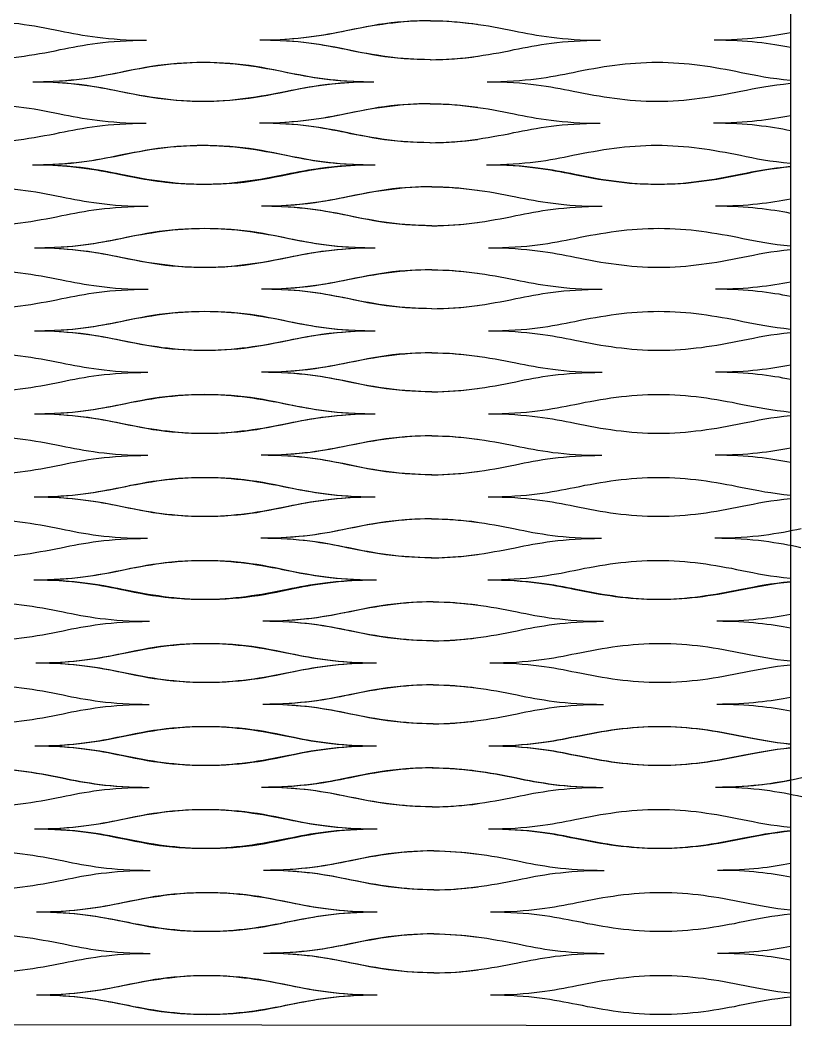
# Model space of a CAD drawing. Header units: millimetres. Extents: x 1 to 583, y -486 to -2.
# Drawn here: x 482.36 to 500.15, y -193.81 to -170.92 of the extents above; entities that cross this region are included whole.
import ezdxf

# ---------------------------------------------------------------- set-up
doc = ezdxf.new("R2010")
doc.units = ezdxf.units.MM
doc.header["$MEASUREMENT"] = 0
doc.layers.add('DEFAULT', color=7, linetype='Continuous')
doc.layers.add('dibujo', color=10, linetype='Continuous')

msp = doc.modelspace()

# ---------------------------------------------------------------- linework, layer by layer
at = {"layer": 'DEFAULT'}
for points, knots in [([(481.366, -170.93), (482.032, -170.93), (482.646, -171.029), (483.275, -171.159), (483.789, -171.265), (484.366, -171.373), (485.237, -171.373)], [0, 0, 0, 0, 1, 1, 1, 2, 2, 2, 2]), ([(491.692, -170.93), (491.026, -170.93), (490.411, -171.029), (489.782, -171.159), (489.267, -171.265), (488.689, -171.373), (487.818, -171.373)], [0, 0, 0, 0, 1, 1, 1, 2, 2, 2, 2]), ([(491.697, -170.93), (491.293, -170.93), (490.89, -170.96), (490.514, -171.019), (489.761, -171.137), (489.115, -171.373), (487.824, -171.373)], [0, 0, 0, 0, 1, 1, 1, 2, 2, 2, 2]), ([(491.696, -170.93), (492.361, -170.93), (492.975, -171.029), (493.604, -171.159), (494.118, -171.265), (494.695, -171.373), (495.566, -171.373)], [0, 0, 0, 0, 1, 1, 1, 2, 2, 2, 2]), ([(481.364, -171.816), (482.03, -171.816), (482.644, -171.717), (483.273, -171.587), (483.788, -171.481), (484.366, -171.373), (485.237, -171.373)], [0, 0, 0, 0, 1, 1, 1, 2, 2, 2, 2]), ([(491.688, -171.816), (491.022, -171.816), (490.409, -171.717), (489.78, -171.587), (489.266, -171.481), (488.689, -171.373), (487.818, -171.373)], [0, 0, 0, 0, 1, 1, 1, 2, 2, 2, 2]), ([(491.697, -171.816), (491.293, -171.816), (490.89, -171.786), (490.514, -171.727), (489.761, -171.609), (489.115, -171.373), (487.824, -171.373)], [0, 0, 0, 0, 1, 1, 1, 2, 2, 2, 2]), ([(491.694, -171.816), (492.359, -171.816), (492.974, -171.717), (493.603, -171.587), (494.118, -171.481), (494.695, -171.373), (495.566, -171.373)], [0, 0, 0, 0, 1, 1, 1, 2, 2, 2, 2]), ([(482.653, -172.318), (483.524, -172.318), (484.102, -172.21), (484.617, -172.104), (485.246, -171.974), (485.86, -171.875), (486.526, -171.875), (487.191, -171.875), (487.805, -171.974), (488.433, -172.104), (488.947, -172.21), (489.524, -172.318), (490.395, -172.318)], [0, 0, 0, 0, 1, 1, 1, 2, 2, 2, 3, 3, 3, 4, 4, 4, 4]), ([(482.661, -172.318), (483.952, -172.318), (484.597, -172.082), (485.35, -171.964), (486.103, -171.845), (486.964, -171.845), (487.717, -171.964), (488.47, -172.082), (489.115, -172.318), (490.406, -172.318)], [0, 0, 0, 0, 1, 1, 1, 2, 2, 2, 3, 3, 3, 3]), ([(492.983, -172.318), (493.854, -172.318), (494.431, -172.21), (494.946, -172.104), (495.575, -171.974), (496.19, -171.875), (496.855, -171.875), (497.52, -171.875), (498.134, -171.974), (498.763, -172.104), (499.092, -172.172), (499.447, -172.241), (499.889, -172.281)], [0, 0, 0, 0, 1, 1, 1, 2, 2, 2, 3, 3, 3, 3.640774, 3.640774, 3.640774, 3.640774]), ([(482.653, -172.318), (483.524, -172.318), (484.101, -172.425), (484.615, -172.532), (485.243, -172.661), (485.856, -172.761), (486.521, -172.761), (487.186, -172.761), (487.801, -172.661), (488.431, -172.532), (488.946, -172.425), (489.524, -172.318), (490.395, -172.318)], [0, 0, 0, 0, 1, 1, 1, 2, 2, 2, 3, 3, 3, 4, 4, 4, 4]), ([(482.661, -172.318), (483.951, -172.318), (484.596, -172.554), (485.349, -172.672), (486.101, -172.79), (486.961, -172.79), (487.714, -172.672), (488.467, -172.554), (489.112, -172.318), (490.402, -172.318)], [0, 0, 0, 0, 1, 1, 1, 2, 2, 2, 3, 3, 3, 3]), ([(492.983, -172.318), (493.854, -172.318), (494.43, -172.425), (494.944, -172.532), (495.572, -172.661), (496.186, -172.761), (496.851, -172.761), (497.516, -172.761), (498.131, -172.661), (498.76, -172.532), (499.091, -172.464), (499.447, -172.395), (499.889, -172.354)], [0, 0, 0, 0, 1, 1, 1, 2, 2, 2, 3, 3, 3, 3.640972, 3.640972, 3.640972, 3.640972]), ([(481.361, -172.82), (482.026, -172.82), (482.64, -172.919), (483.268, -173.049), (483.781, -173.155), (484.358, -173.262), (485.228, -173.262)], [0, 0, 0, 0, 1, 1, 1, 2, 2, 2, 2]), ([(491.681, -172.82), (491.016, -172.82), (490.401, -172.919), (489.771, -173.049), (489.256, -173.155), (488.679, -173.262), (487.808, -173.262)], [0, 0, 0, 0, 1, 1, 1, 2, 2, 2, 2]), ([(491.693, -172.82), (491.289, -172.82), (490.886, -172.849), (490.51, -172.908), (489.757, -173.026), (489.112, -173.262), (487.822, -173.262)], [0, 0, 0, 0, 1, 1, 1, 2, 2, 2, 2]), ([(491.69, -172.82), (492.355, -172.82), (492.969, -172.919), (493.597, -173.049), (494.111, -173.155), (494.687, -173.262), (495.558, -173.262)], [0, 0, 0, 0, 1, 1, 1, 2, 2, 2, 2]), ([(481.357, -173.705), (482.022, -173.705), (482.636, -173.606), (483.265, -173.476), (483.78, -173.37), (484.358, -173.262), (485.228, -173.262)], [0, 0, 0, 0, 1, 1, 1, 2, 2, 2, 2]), ([(491.673, -173.705), (491.008, -173.705), (490.395, -173.606), (489.768, -173.476), (489.255, -173.37), (488.679, -173.262), (487.808, -173.262)], [0, 0, 0, 0, 1, 1, 1, 2, 2, 2, 2]), ([(491.693, -173.705), (491.289, -173.705), (490.886, -173.676), (490.51, -173.617), (489.757, -173.499), (489.112, -173.262), (487.822, -173.262)], [0, 0, 0, 0, 1, 1, 1, 2, 2, 2, 2]), ([(491.687, -173.705), (492.351, -173.705), (492.966, -173.606), (493.595, -173.476), (494.11, -173.37), (494.687, -173.262), (495.558, -173.262)], [0, 0, 0, 0, 1, 1, 1, 2, 2, 2, 2]), ([(482.661, -174.207), (483.951, -174.207), (484.596, -173.971), (485.349, -173.853), (486.101, -173.735), (486.961, -173.735), (487.714, -173.853), (488.467, -173.971), (489.112, -174.207), (490.402, -174.207)], [0, 0, 0, 0, 1, 1, 1, 2, 2, 2, 3, 3, 3, 3]), ([(482.644, -174.207), (483.514, -174.207), (484.092, -174.099), (484.606, -173.993), (485.236, -173.863), (485.85, -173.764), (486.515, -173.764), (487.18, -173.764), (487.793, -173.863), (488.42, -173.993), (488.934, -174.099), (489.509, -174.207), (490.38, -174.207)], [0, 0, 0, 0, 1, 1, 1, 2, 2, 2, 3, 3, 3, 4, 4, 4, 4]), ([(492.974, -174.207), (493.844, -174.207), (494.421, -174.099), (494.936, -173.993), (495.565, -173.863), (496.179, -173.764), (496.844, -173.764), (497.509, -173.764), (498.122, -173.863), (498.75, -173.993), (499.082, -174.062), (499.441, -174.131), (499.889, -174.172)], [0, 0, 0, 0, 1, 1, 1, 2, 2, 2, 3, 3, 3, 3.647814, 3.647814, 3.647814, 3.647814]), ([(482.644, -174.207), (483.514, -174.207), (484.09, -174.315), (484.603, -174.421), (485.23, -174.551), (485.842, -174.65), (486.507, -174.65), (487.171, -174.65), (487.786, -174.551), (488.416, -174.421), (488.931, -174.315), (489.509, -174.207), (490.38, -174.207)], [0, 0, 0, 0, 1, 1, 1, 2, 2, 2, 3, 3, 3, 4, 4, 4, 4]), ([(482.66, -174.207), (483.949, -174.207), (484.593, -174.443), (485.346, -174.561), (486.097, -174.679), (486.957, -174.679), (487.709, -174.561), (488.461, -174.443), (489.106, -174.207), (490.395, -174.207)], [0, 0, 0, 0, 1, 1, 1, 2, 2, 2, 3, 3, 3, 3]), ([(482.69, -174.207), (483.562, -174.207), (484.139, -174.315), (484.654, -174.421), (485.283, -174.551), (485.898, -174.65), (486.563, -174.65), (487.229, -174.65), (487.844, -174.551), (488.473, -174.421), (488.988, -174.315), (489.566, -174.207), (490.437, -174.207)], [0, 0, 0, 0, 1, 1, 1, 2, 2, 2, 3, 3, 3, 4, 4, 4, 4]), ([(482.69, -174.207), (483.981, -174.207), (484.627, -174.443), (485.38, -174.561), (486.133, -174.68), (486.994, -174.68), (487.747, -174.561), (488.5, -174.443), (489.146, -174.207), (490.437, -174.207)], [0, 0, 0, 0, 1, 1, 1, 2, 2, 2, 3, 3, 3, 3]), ([(492.974, -174.207), (493.844, -174.207), (494.42, -174.315), (494.933, -174.421), (495.559, -174.551), (496.172, -174.65), (496.836, -174.65), (497.501, -174.65), (498.115, -174.551), (498.745, -174.421), (499.079, -174.352), (499.44, -174.283), (499.889, -174.242)], [0, 0, 0, 0, 1, 1, 1, 2, 2, 2, 3, 3, 3, 3.648173, 3.648173, 3.648173, 3.648173]), ([(493.019, -174.207), (493.891, -174.207), (494.469, -174.315), (494.984, -174.421), (495.613, -174.551), (496.227, -174.65), (496.893, -174.65), (497.559, -174.65), (498.173, -174.551), (498.803, -174.421), (499.122, -174.355), (499.466, -174.289), (499.889, -174.248)], [0, 0, 0, 0, 1, 1, 1, 2, 2, 2, 3, 3, 3, 3.620699, 3.620699, 3.620699, 3.620699]), ([(481.399, -174.709), (482.065, -174.709), (482.679, -174.808), (483.308, -174.938), (483.823, -175.044), (484.401, -175.152), (485.272, -175.152)], [0, 0, 0, 0, 1, 1, 1, 2, 2, 2, 2]), ([(491.728, -174.709), (491.062, -174.709), (490.448, -174.808), (489.819, -174.938), (489.304, -175.044), (488.726, -175.152), (487.855, -175.152)], [0, 0, 0, 0, 1, 1, 1, 2, 2, 2, 2]), ([(491.728, -174.709), (491.325, -174.709), (490.921, -174.739), (490.545, -174.798), (489.792, -174.916), (489.146, -175.152), (487.855, -175.152)], [0, 0, 0, 0, 1, 1, 1, 2, 2, 2, 2]), ([(491.728, -174.709), (492.394, -174.709), (493.009, -174.808), (493.638, -174.938), (494.153, -175.044), (494.73, -175.152), (495.602, -175.152)], [0, 0, 0, 0, 1, 1, 1, 2, 2, 2, 2]), ([(481.399, -175.595), (482.064, -175.595), (482.679, -175.496), (483.308, -175.366), (483.823, -175.26), (484.401, -175.152), (485.272, -175.152)], [0, 0, 0, 0, 1, 1, 1, 2, 2, 2, 2]), ([(491.728, -175.595), (491.062, -175.595), (490.448, -175.496), (489.819, -175.366), (489.304, -175.26), (488.726, -175.152), (487.855, -175.152)], [0, 0, 0, 0, 1, 1, 1, 2, 2, 2, 2]), ([(491.728, -175.595), (491.325, -175.595), (490.921, -175.565), (490.545, -175.506), (489.792, -175.388), (489.146, -175.152), (487.855, -175.152)], [0, 0, 0, 0, 1, 1, 1, 2, 2, 2, 2]), ([(491.728, -175.595), (492.394, -175.595), (493.009, -175.496), (493.638, -175.366), (494.153, -175.26), (494.73, -175.152), (495.602, -175.152)], [0, 0, 0, 0, 1, 1, 1, 2, 2, 2, 2]), ([(482.69, -176.097), (483.981, -176.097), (484.627, -175.86), (485.38, -175.742), (486.133, -175.624), (486.994, -175.624), (487.747, -175.742), (488.5, -175.86), (489.146, -176.097), (490.437, -176.097)], [0, 0, 0, 0, 1, 1, 1, 2, 2, 2, 3, 3, 3, 3]), ([(482.69, -176.097), (483.562, -176.097), (484.139, -175.989), (484.654, -175.883), (485.283, -175.753), (485.898, -175.654), (486.563, -175.654), (487.229, -175.654), (487.844, -175.753), (488.473, -175.883), (488.988, -175.989), (489.565, -176.097), (490.437, -176.097)], [0, 0, 0, 0, 1, 1, 1, 2, 2, 2, 3, 3, 3, 4, 4, 4, 4]), ([(493.019, -176.097), (493.891, -176.097), (494.468, -175.989), (494.983, -175.883), (495.613, -175.753), (496.227, -175.654), (496.893, -175.654), (497.559, -175.654), (498.173, -175.753), (498.802, -175.883), (499.122, -175.949), (499.466, -176.015), (499.889, -176.056)], [0, 0, 0, 0, 1, 1, 1, 2, 2, 2, 3, 3, 3, 3.620766, 3.620766, 3.620766, 3.620766]), ([(482.69, -176.097), (483.562, -176.097), (484.139, -176.204), (484.654, -176.311), (485.283, -176.44), (485.897, -176.54), (486.563, -176.54), (487.229, -176.54), (487.844, -176.44), (488.473, -176.311), (488.988, -176.204), (489.565, -176.097), (490.437, -176.097)], [0, 0, 0, 0, 1, 1, 1, 2, 2, 2, 3, 3, 3, 4, 4, 4, 4]), ([(482.69, -176.097), (483.981, -176.097), (484.627, -176.333), (485.38, -176.451), (486.133, -176.569), (486.994, -176.569), (487.747, -176.451), (488.5, -176.333), (489.146, -176.097), (490.437, -176.097)], [0, 0, 0, 0, 1, 1, 1, 2, 2, 2, 3, 3, 3, 3]), ([(493.019, -176.097), (493.891, -176.097), (494.468, -176.204), (494.983, -176.311), (495.612, -176.44), (496.227, -176.54), (496.892, -176.54), (497.558, -176.54), (498.173, -176.44), (498.802, -176.311), (499.122, -176.245), (499.466, -176.178), (499.889, -176.137)], [0, 0, 0, 0, 1, 1, 1, 2, 2, 2, 3, 3, 3, 3.620787, 3.620787, 3.620787, 3.620787]), ([(481.399, -176.599), (482.064, -176.599), (482.679, -176.698), (483.308, -176.827), (483.823, -176.934), (484.4, -177.041), (485.272, -177.041)], [0, 0, 0, 0, 1, 1, 1, 2, 2, 2, 2]), ([(491.728, -176.599), (491.062, -176.599), (490.447, -176.698), (489.818, -176.827), (489.303, -176.934), (488.726, -177.041), (487.854, -177.041)], [0, 0, 0, 0, 1, 1, 1, 2, 2, 2, 2]), ([(491.728, -176.599), (491.325, -176.599), (490.921, -176.628), (490.545, -176.687), (489.791, -176.805), (489.146, -177.041), (487.855, -177.041)], [0, 0, 0, 0, 1, 1, 1, 2, 2, 2, 2]), ([(491.728, -176.599), (492.394, -176.599), (493.008, -176.698), (493.638, -176.827), (494.152, -176.934), (494.73, -177.041), (495.601, -177.041)], [0, 0, 0, 0, 1, 1, 1, 2, 2, 2, 2]), ([(481.398, -177.484), (482.064, -177.484), (482.678, -177.385), (483.308, -177.255), (483.823, -177.149), (484.4, -177.041), (485.272, -177.041)], [0, 0, 0, 0, 1, 1, 1, 2, 2, 2, 2]), ([(491.727, -177.484), (491.061, -177.484), (490.447, -177.385), (489.818, -177.255), (489.303, -177.149), (488.726, -177.041), (487.854, -177.041)], [0, 0, 0, 0, 1, 1, 1, 2, 2, 2, 2]), ([(491.728, -177.484), (491.325, -177.484), (490.921, -177.455), (490.545, -177.396), (489.791, -177.278), (489.146, -177.041), (487.855, -177.041)], [0, 0, 0, 0, 1, 1, 1, 2, 2, 2, 2]), ([(491.728, -177.484), (492.393, -177.484), (493.008, -177.385), (493.637, -177.255), (494.152, -177.149), (494.73, -177.041), (495.601, -177.041)], [0, 0, 0, 0, 1, 1, 1, 2, 2, 2, 2]), ([(482.689, -177.986), (483.561, -177.986), (484.138, -177.878), (484.653, -177.772), (485.282, -177.642), (485.897, -177.543), (486.562, -177.543), (487.228, -177.543), (487.843, -177.642), (488.472, -177.772), (488.987, -177.878), (489.564, -177.986), (490.436, -177.986)], [0, 0, 0, 0, 1, 1, 1, 2, 2, 2, 3, 3, 3, 4, 4, 4, 4]), ([(482.69, -177.986), (483.981, -177.986), (484.627, -177.75), (485.38, -177.632), (486.133, -177.514), (486.994, -177.514), (487.747, -177.632), (488.5, -177.75), (489.146, -177.986), (490.437, -177.986)], [0, 0, 0, 0, 1, 1, 1, 2, 2, 2, 3, 3, 3, 3]), ([(493.019, -177.986), (493.89, -177.986), (494.468, -177.878), (494.983, -177.772), (495.612, -177.642), (496.226, -177.543), (496.892, -177.543), (497.558, -177.543), (498.172, -177.642), (498.801, -177.772), (499.121, -177.838), (499.465, -177.905), (499.889, -177.946)], [0, 0, 0, 0, 1, 1, 1, 2, 2, 2, 3, 3, 3, 3.621355, 3.621355, 3.621355, 3.621355]), ([(482.689, -177.986), (483.561, -177.986), (484.138, -178.094), (484.653, -178.2), (485.282, -178.33), (485.896, -178.429), (486.562, -178.429), (487.227, -178.429), (487.842, -178.33), (488.471, -178.2), (488.987, -178.094), (489.564, -177.986), (490.436, -177.986)], [0, 0, 0, 0, 1, 1, 1, 2, 2, 2, 3, 3, 3, 4, 4, 4, 4]), ([(482.69, -177.986), (483.981, -177.986), (484.627, -178.222), (485.38, -178.34), (486.133, -178.458), (486.994, -178.458), (487.747, -178.34), (488.5, -178.222), (489.145, -177.986), (490.437, -177.986)], [0, 0, 0, 0, 1, 1, 1, 2, 2, 2, 3, 3, 3, 3]), ([(493.019, -177.986), (493.89, -177.986), (494.467, -178.094), (494.982, -178.2), (495.611, -178.33), (496.226, -178.429), (496.891, -178.429), (497.557, -178.429), (498.171, -178.33), (498.801, -178.2), (499.121, -178.134), (499.465, -178.067), (499.889, -178.026)], [0, 0, 0, 0, 1, 1, 1, 2, 2, 2, 3, 3, 3, 3.621387, 3.621387, 3.621387, 3.621387]), ([(481.398, -178.488), (482.063, -178.488), (482.678, -178.587), (483.307, -178.717), (483.821, -178.823), (484.399, -178.931), (485.27, -178.931)], [0, 0, 0, 0, 1, 1, 1, 2, 2, 2, 2]), ([(491.726, -178.488), (491.06, -178.488), (490.445, -178.587), (489.816, -178.717), (489.301, -178.823), (488.723, -178.931), (487.852, -178.931)], [0, 0, 0, 0, 1, 1, 1, 2, 2, 2, 2]), ([(491.728, -178.488), (491.324, -178.488), (490.921, -178.517), (490.544, -178.576), (489.791, -178.695), (489.145, -178.931), (487.854, -178.931)], [0, 0, 0, 0, 1, 1, 1, 2, 2, 2, 2]), ([(491.727, -178.488), (492.393, -178.488), (493.007, -178.587), (493.636, -178.717), (494.151, -178.823), (494.728, -178.931), (495.599, -178.931)], [0, 0, 0, 0, 1, 1, 1, 2, 2, 2, 2]), ([(481.397, -179.374), (482.062, -179.374), (482.677, -179.275), (483.306, -179.145), (483.821, -179.038), (484.399, -178.931), (485.27, -178.931)], [0, 0, 0, 0, 1, 1, 1, 2, 2, 2, 2]), ([(491.724, -179.374), (491.058, -179.374), (490.444, -179.275), (489.815, -179.145), (489.301, -179.038), (488.723, -178.931), (487.852, -178.931)], [0, 0, 0, 0, 1, 1, 1, 2, 2, 2, 2]), ([(491.728, -179.374), (491.324, -179.374), (490.921, -179.344), (490.544, -179.285), (489.791, -179.167), (489.145, -178.931), (487.854, -178.931)], [0, 0, 0, 0, 1, 1, 1, 2, 2, 2, 2]), ([(491.726, -179.374), (492.392, -179.374), (493.006, -179.275), (493.635, -179.145), (494.15, -179.038), (494.728, -178.931), (495.599, -178.931)], [0, 0, 0, 0, 1, 1, 1, 2, 2, 2, 2]), ([(482.687, -179.875), (483.558, -179.875), (484.136, -179.768), (484.651, -179.662), (485.28, -179.532), (485.894, -179.433), (486.56, -179.433), (487.226, -179.433), (487.84, -179.532), (488.469, -179.662), (488.984, -179.768), (489.56, -179.875), (490.432, -179.875)], [0, 0, 0, 0, 1, 1, 1, 2, 2, 2, 3, 3, 3, 4, 4, 4, 4]), ([(482.69, -179.875), (483.981, -179.875), (484.627, -179.639), (485.38, -179.521), (486.133, -179.403), (486.994, -179.403), (487.747, -179.521), (488.5, -179.639), (489.145, -179.875), (490.437, -179.875)], [0, 0, 0, 0, 1, 1, 1, 2, 2, 2, 3, 3, 3, 3]), ([(493.016, -179.875), (493.888, -179.875), (494.465, -179.768), (494.98, -179.662), (495.609, -179.532), (496.224, -179.433), (496.889, -179.433), (497.555, -179.433), (498.169, -179.532), (498.798, -179.662), (499.119, -179.728), (499.464, -179.795), (499.889, -179.835)], [0, 0, 0, 0, 1, 1, 1, 2, 2, 2, 3, 3, 3, 3.623093, 3.623093, 3.623093, 3.623093]), ([(482.687, -179.875), (483.558, -179.875), (484.135, -179.983), (484.65, -180.089), (485.278, -180.219), (485.892, -180.318), (486.558, -180.318), (487.223, -180.318), (487.838, -180.219), (488.468, -180.089), (488.983, -179.983), (489.56, -179.875), (490.432, -179.875)], [0, 0, 0, 0, 1, 1, 1, 2, 2, 2, 3, 3, 3, 4, 4, 4, 4]), ([(482.69, -179.875), (483.981, -179.875), (484.626, -180.112), (485.379, -180.23), (486.132, -180.348), (486.993, -180.348), (487.746, -180.23), (488.499, -180.112), (489.144, -179.875), (490.435, -179.875)], [0, 0, 0, 0, 1, 1, 1, 2, 2, 2, 3, 3, 3, 3]), ([(493.016, -179.875), (493.888, -179.875), (494.465, -179.983), (494.979, -180.089), (495.608, -180.219), (496.222, -180.318), (496.887, -180.318), (497.553, -180.318), (498.168, -180.219), (498.797, -180.089), (499.118, -180.023), (499.464, -179.956), (499.889, -179.915)], [0, 0, 0, 0, 1, 1, 1, 2, 2, 2, 3, 3, 3, 3.623213, 3.623213, 3.623213, 3.623213]), ([(481.395, -180.377), (482.06, -180.377), (482.675, -180.476), (483.303, -180.606), (483.817, -180.713), (484.394, -180.82), (485.266, -180.82)], [0, 0, 0, 0, 1, 1, 1, 2, 2, 2, 2]), ([(491.72, -180.377), (491.055, -180.377), (490.44, -180.476), (489.811, -180.606), (489.295, -180.713), (488.718, -180.82), (487.847, -180.82)], [0, 0, 0, 0, 1, 1, 1, 2, 2, 2, 2]), ([(491.726, -180.377), (491.322, -180.377), (490.919, -180.407), (490.542, -180.466), (489.789, -180.584), (489.144, -180.82), (487.853, -180.82)], [0, 0, 0, 0, 1, 1, 1, 2, 2, 2, 2]), ([(491.724, -180.377), (492.39, -180.377), (493.004, -180.476), (493.633, -180.606), (494.147, -180.713), (494.724, -180.82), (495.595, -180.82)], [0, 0, 0, 0, 1, 1, 1, 2, 2, 2, 2]), ([(481.393, -181.263), (482.058, -181.263), (482.673, -181.164), (483.302, -181.034), (483.817, -180.928), (484.394, -180.82), (485.266, -180.82)], [0, 0, 0, 0, 1, 1, 1, 2, 2, 2, 2]), ([(491.716, -181.263), (491.051, -181.263), (490.437, -181.164), (489.809, -181.034), (489.295, -180.928), (488.718, -180.82), (487.847, -180.82)], [0, 0, 0, 0, 1, 1, 1, 2, 2, 2, 2]), ([(491.726, -181.263), (491.322, -181.263), (490.919, -181.234), (490.542, -181.174), (489.789, -181.056), (489.144, -180.82), (487.853, -180.82)], [0, 0, 0, 0, 1, 1, 1, 2, 2, 2, 2]), ([(491.722, -181.263), (492.388, -181.263), (493.002, -181.164), (493.631, -181.034), (494.146, -180.928), (494.724, -180.82), (495.595, -180.82)], [0, 0, 0, 0, 1, 1, 1, 2, 2, 2, 2]), ([(482.69, -181.765), (483.981, -181.765), (484.626, -181.529), (485.379, -181.411), (486.132, -181.293), (486.993, -181.293), (487.746, -181.411), (488.499, -181.529), (489.144, -181.765), (490.435, -181.765)], [0, 0, 0, 0, 1, 1, 1, 2, 2, 2, 3, 3, 3, 3]), ([(482.682, -181.765), (483.553, -181.765), (484.13, -181.657), (484.645, -181.551), (485.274, -181.421), (485.889, -181.322), (486.554, -181.322), (487.22, -181.322), (487.834, -181.421), (488.462, -181.551), (488.976, -181.657), (489.553, -181.765), (490.424, -181.765)], [0, 0, 0, 0, 1, 1, 1, 2, 2, 2, 3, 3, 3, 4, 4, 4, 4]), ([(493.012, -181.765), (493.882, -181.765), (494.46, -181.657), (494.975, -181.551), (495.604, -181.421), (496.218, -181.322), (496.884, -181.322), (497.549, -181.322), (498.163, -181.421), (498.791, -181.551), (499.114, -181.618), (499.461, -181.685), (499.889, -181.726)], [0, 0, 0, 0, 1, 1, 1, 2, 2, 2, 3, 3, 3, 3.626878, 3.626878, 3.626878, 3.626878]), ([(482.682, -181.765), (483.553, -181.765), (484.13, -181.873), (484.643, -181.979), (485.271, -182.109), (485.885, -182.208), (486.55, -182.208), (487.215, -182.208), (487.83, -182.109), (488.46, -181.979), (488.975, -181.873), (489.553, -181.765), (490.424, -181.765)], [0, 0, 0, 0, 1, 1, 1, 2, 2, 2, 3, 3, 3, 4, 4, 4, 4]), ([(482.689, -181.765), (483.979, -181.765), (484.625, -182.001), (485.377, -182.119), (486.13, -182.237), (486.99, -182.237), (487.743, -182.119), (488.495, -182.001), (489.141, -181.765), (490.431, -181.765)], [0, 0, 0, 0, 1, 1, 1, 2, 2, 2, 3, 3, 3, 3]), ([(493.012, -181.765), (493.882, -181.765), (494.459, -181.873), (494.973, -181.979), (495.601, -182.109), (496.214, -182.208), (496.879, -182.208), (497.545, -182.208), (498.159, -182.109), (498.789, -181.979), (499.112, -181.912), (499.46, -181.845), (499.889, -181.804)], [0, 0, 0, 0, 1, 1, 1, 2, 2, 2, 3, 3, 3, 3.627092, 3.627092, 3.627092, 3.627092]), ([(481.39, -182.267), (482.055, -182.267), (482.668, -182.366), (483.296, -182.496), (483.81, -182.602), (484.386, -182.71), (485.257, -182.71)], [0, 0, 0, 0, 1, 1, 1, 2, 2, 2, 2]), ([(491.71, -182.267), (491.044, -182.267), (490.43, -182.366), (489.8, -182.496), (489.285, -182.602), (488.707, -182.71), (487.836, -182.71)], [0, 0, 0, 0, 1, 1, 1, 2, 2, 2, 2]), ([(491.721, -182.267), (491.318, -182.267), (490.915, -182.296), (490.538, -182.355), (489.786, -182.473), (489.141, -182.71), (487.85, -182.71)], [0, 0, 0, 0, 1, 1, 1, 2, 2, 2, 2]), ([(491.719, -182.267), (492.384, -182.267), (492.998, -182.366), (493.626, -182.496), (494.139, -182.602), (494.716, -182.71), (495.586, -182.71)], [0, 0, 0, 0, 1, 1, 1, 2, 2, 2, 2]), ([(481.386, -183.152), (482.051, -183.152), (482.665, -183.053), (483.294, -182.923), (483.809, -182.817), (484.386, -182.71), (485.257, -182.71)], [0, 0, 0, 0, 1, 1, 1, 2, 2, 2, 2]), ([(491.702, -183.152), (491.037, -183.152), (490.424, -183.053), (489.797, -182.923), (489.283, -182.817), (488.707, -182.71), (487.836, -182.71)], [0, 0, 0, 0, 1, 1, 1, 2, 2, 2, 2]), ([(491.721, -183.152), (491.318, -183.152), (490.915, -183.123), (490.538, -183.064), (489.786, -182.946), (489.141, -182.71), (487.85, -182.71)], [0, 0, 0, 0, 1, 1, 1, 2, 2, 2, 2]), ([(491.715, -183.152), (492.38, -183.152), (492.994, -183.053), (493.623, -182.923), (494.138, -182.817), (494.716, -182.71), (495.586, -182.71)], [0, 0, 0, 0, 1, 1, 1, 2, 2, 2, 2]), ([(482.673, -183.654), (483.543, -183.654), (484.12, -183.547), (484.635, -183.44), (485.264, -183.31), (485.878, -183.211), (486.543, -183.211), (487.208, -183.211), (487.821, -183.31), (488.449, -183.44), (488.962, -183.547), (489.538, -183.654), (490.408, -183.654)], [0, 0, 0, 0, 1, 1, 1, 2, 2, 2, 3, 3, 3, 4, 4, 4, 4]), ([(482.689, -183.654), (483.979, -183.654), (484.625, -183.418), (485.377, -183.3), (486.13, -183.182), (486.99, -183.182), (487.743, -183.3), (488.495, -183.418), (489.141, -183.654), (490.431, -183.654)], [0, 0, 0, 0, 1, 1, 1, 2, 2, 2, 3, 3, 3, 3]), ([(493.002, -183.654), (493.873, -183.654), (494.45, -183.547), (494.965, -183.44), (495.594, -183.31), (496.208, -183.211), (496.873, -183.211), (497.538, -183.211), (498.151, -183.31), (498.778, -183.44), (499.104, -183.508), (499.454, -183.576), (499.889, -183.616)], [0, 0, 0, 0, 1, 1, 1, 2, 2, 2, 3, 3, 3, 3.633962, 3.633962, 3.633962, 3.633962]), ([(482.673, -183.654), (483.543, -183.654), (484.119, -183.762), (484.632, -183.868), (485.259, -183.998), (485.871, -184.097), (486.535, -184.097), (487.2, -184.097), (487.815, -183.998), (488.444, -183.868), (488.96, -183.762), (489.538, -183.654), (490.408, -183.654)], [0, 0, 0, 0, 1, 1, 1, 2, 2, 2, 3, 3, 3, 4, 4, 4, 4]), ([(482.688, -183.654), (483.977, -183.654), (484.622, -183.89), (485.374, -184.009), (486.126, -184.127), (486.986, -184.127), (487.738, -184.009), (488.49, -183.89), (489.134, -183.654), (490.424, -183.654)], [0, 0, 0, 0, 1, 1, 1, 2, 2, 2, 3, 3, 3, 3]), ([(482.719, -183.654), (483.59, -183.654), (484.168, -183.762), (484.683, -183.868), (485.312, -183.998), (485.926, -184.097), (486.592, -184.097), (487.258, -184.097), (487.872, -183.998), (488.502, -183.868), (489.017, -183.762), (489.594, -183.654), (490.466, -183.654)], [0, 0, 0, 0, 1, 1, 1, 2, 2, 2, 3, 3, 3, 4, 4, 4, 4]), ([(482.719, -183.654), (484.01, -183.654), (484.655, -183.891), (485.409, -184.009), (486.162, -184.127), (487.023, -184.127), (487.776, -184.009), (488.529, -183.891), (489.175, -183.654), (490.466, -183.654)], [0, 0, 0, 0, 1, 1, 1, 2, 2, 2, 3, 3, 3, 3]), ([(493.002, -183.654), (493.873, -183.654), (494.448, -183.762), (494.961, -183.868), (495.588, -183.998), (496.2, -184.097), (496.865, -184.097), (497.53, -184.097), (498.144, -183.998), (498.774, -183.868), (499.101, -183.801), (499.453, -183.733), (499.889, -183.692)], [0, 0, 0, 0, 1, 1, 1, 2, 2, 2, 3, 3, 3, 3.634351, 3.634351, 3.634351, 3.634351]), ([(493.048, -183.654), (493.92, -183.654), (494.497, -183.762), (495.012, -183.868), (495.641, -183.998), (496.256, -184.097), (496.921, -184.097), (497.587, -184.097), (498.202, -183.998), (498.831, -183.868), (499.144, -183.804), (499.479, -183.739), (499.889, -183.698)], [0, 0, 0, 0, 1, 1, 1, 2, 2, 2, 3, 3, 3, 3.606647, 3.606647, 3.606647, 3.606647]), ([(481.427, -184.156), (482.093, -184.156), (482.708, -184.255), (483.337, -184.385), (483.852, -184.491), (484.429, -184.599), (485.301, -184.599)], [0, 0, 0, 0, 1, 1, 1, 2, 2, 2, 2]), ([(491.757, -184.156), (491.091, -184.156), (490.477, -184.255), (489.847, -184.385), (489.332, -184.491), (488.755, -184.599), (487.883, -184.599)], [0, 0, 0, 0, 1, 1, 1, 2, 2, 2, 2]), ([(491.757, -184.156), (491.353, -184.156), (490.95, -184.186), (490.573, -184.245), (489.82, -184.363), (489.175, -184.599), (487.883, -184.599)], [0, 0, 0, 0, 1, 1, 1, 2, 2, 2, 2]), ([(491.757, -184.156), (492.423, -184.156), (493.037, -184.255), (493.666, -184.385), (494.181, -184.491), (494.759, -184.599), (495.631, -184.599)], [0, 0, 0, 0, 1, 1, 1, 2, 2, 2, 2]), ([(481.427, -185.042), (482.093, -185.042), (482.708, -184.943), (483.337, -184.813), (483.852, -184.707), (484.429, -184.599), (485.301, -184.599)], [0, 0, 0, 0, 1, 1, 1, 2, 2, 2, 2]), ([(491.757, -185.042), (491.091, -185.042), (490.477, -184.943), (489.847, -184.813), (489.332, -184.707), (488.755, -184.599), (487.883, -184.599)], [0, 0, 0, 0, 1, 1, 1, 2, 2, 2, 2]), ([(491.757, -185.042), (491.353, -185.042), (490.95, -185.012), (490.573, -184.953), (489.82, -184.835), (489.175, -184.599), (487.883, -184.599)], [0, 0, 0, 0, 1, 1, 1, 2, 2, 2, 2]), ([(491.757, -185.042), (492.422, -185.042), (493.037, -184.943), (493.666, -184.813), (494.181, -184.707), (494.759, -184.599), (495.631, -184.599)], [0, 0, 0, 0, 1, 1, 1, 2, 2, 2, 2]), ([(482.719, -185.544), (484.01, -185.544), (484.655, -185.308), (485.409, -185.189), (486.162, -185.071), (487.023, -185.071), (487.776, -185.189), (488.529, -185.308), (489.175, -185.544), (490.466, -185.544)], [0, 0, 0, 0, 1, 1, 1, 2, 2, 2, 3, 3, 3, 3]), ([(482.719, -185.544), (483.59, -185.544), (484.168, -185.436), (484.683, -185.33), (485.312, -185.2), (485.926, -185.101), (486.592, -185.101), (487.258, -185.101), (487.872, -185.2), (488.502, -185.33), (489.017, -185.436), (489.594, -185.544), (490.466, -185.544)], [0, 0, 0, 0, 1, 1, 1, 2, 2, 2, 3, 3, 3, 4, 4, 4, 4]), ([(493.048, -185.544), (493.92, -185.544), (494.497, -185.436), (495.012, -185.33), (495.641, -185.2), (496.256, -185.101), (496.921, -185.101), (497.587, -185.101), (498.202, -185.2), (498.831, -185.33), (499.144, -185.394), (499.479, -185.459), (499.889, -185.5)], [0, 0, 0, 0, 1, 1, 1, 2, 2, 2, 3, 3, 3, 3.606714, 3.606714, 3.606714, 3.606714]), ([(482.719, -185.544), (483.59, -185.544), (484.168, -185.651), (484.682, -185.758), (485.311, -185.888), (485.926, -185.987), (486.592, -185.987), (487.257, -185.987), (487.872, -185.888), (488.501, -185.758), (489.016, -185.651), (489.594, -185.544), (490.466, -185.544)], [0, 0, 0, 0, 1, 1, 1, 2, 2, 2, 3, 3, 3, 4, 4, 4, 4]), ([(482.719, -185.544), (484.01, -185.544), (484.655, -185.78), (485.409, -185.898), (486.162, -186.016), (487.023, -186.016), (487.776, -185.898), (488.529, -185.78), (489.174, -185.544), (490.466, -185.544)], [0, 0, 0, 0, 1, 1, 1, 2, 2, 2, 3, 3, 3, 3]), ([(493.048, -185.544), (493.92, -185.544), (494.497, -185.651), (495.012, -185.758), (495.641, -185.888), (496.255, -185.987), (496.921, -185.987), (497.587, -185.987), (498.202, -185.888), (498.831, -185.758), (499.143, -185.693), (499.479, -185.628), (499.889, -185.587)], [0, 0, 0, 0, 1, 1, 1, 2, 2, 2, 3, 3, 3, 3.606737, 3.606737, 3.606737, 3.606737]), ([(481.427, -186.046), (482.093, -186.046), (482.707, -186.145), (483.337, -186.275), (483.851, -186.381), (484.429, -186.489), (485.3, -186.489)], [0, 0, 0, 0, 1, 1, 1, 2, 2, 2, 2]), ([(491.756, -186.046), (491.091, -186.046), (490.476, -186.145), (489.847, -186.275), (489.332, -186.381), (488.754, -186.489), (487.883, -186.489)], [0, 0, 0, 0, 1, 1, 1, 2, 2, 2, 2]), ([(491.757, -186.046), (491.353, -186.046), (490.95, -186.075), (490.573, -186.134), (489.82, -186.252), (489.174, -186.489), (487.883, -186.489)], [0, 0, 0, 0, 1, 1, 1, 2, 2, 2, 2]), ([(491.757, -186.046), (492.422, -186.046), (493.037, -186.145), (493.666, -186.275), (494.181, -186.381), (494.758, -186.489), (495.63, -186.489)], [0, 0, 0, 0, 1, 1, 1, 2, 2, 2, 2]), ([(481.427, -186.931), (482.093, -186.931), (482.707, -186.832), (483.337, -186.702), (483.851, -186.596), (484.429, -186.489), (485.3, -186.489)], [0, 0, 0, 0, 1, 1, 1, 2, 2, 2, 2]), ([(491.756, -186.931), (491.09, -186.931), (490.476, -186.832), (489.847, -186.702), (489.332, -186.596), (488.754, -186.489), (487.883, -186.489)], [0, 0, 0, 0, 1, 1, 1, 2, 2, 2, 2]), ([(491.757, -186.931), (491.353, -186.931), (490.95, -186.902), (490.573, -186.843), (489.82, -186.725), (489.174, -186.489), (487.883, -186.489)], [0, 0, 0, 0, 1, 1, 1, 2, 2, 2, 2]), ([(491.756, -186.931), (492.422, -186.931), (493.037, -186.832), (493.666, -186.702), (494.181, -186.596), (494.758, -186.489), (495.63, -186.489)], [0, 0, 0, 0, 1, 1, 1, 2, 2, 2, 2]), ([(482.699, -187.433), (483.57, -187.433), (484.147, -187.326), (484.662, -187.219), (485.291, -187.089), (485.905, -186.99), (486.571, -186.99), (487.236, -186.99), (487.85, -187.089), (488.478, -187.219), (488.993, -187.326), (489.569, -187.433), (490.44, -187.433)], [0, 0, 0, 0, 1, 1, 1, 2, 2, 2, 3, 3, 3, 4, 4, 4, 4]), ([(482.706, -187.433), (483.997, -187.433), (484.643, -187.197), (485.395, -187.079), (486.148, -186.961), (487.009, -186.961), (487.762, -187.079), (488.515, -187.197), (489.161, -187.433), (490.451, -187.433)], [0, 0, 0, 0, 1, 1, 1, 2, 2, 2, 3, 3, 3, 3]), ([(482.718, -187.433), (483.589, -187.433), (484.167, -187.326), (484.682, -187.219), (485.311, -187.089), (485.926, -186.99), (486.591, -186.99), (487.257, -186.99), (487.871, -187.089), (488.501, -187.219), (489.015, -187.326), (489.593, -187.433), (490.464, -187.433)], [0, 0, 0, 0, 1, 1, 1, 2, 2, 2, 3, 3, 3, 4, 4, 4, 4]), ([(482.719, -187.433), (484.01, -187.433), (484.655, -187.197), (485.409, -187.079), (486.162, -186.961), (487.023, -186.961), (487.776, -187.079), (488.529, -187.197), (489.174, -187.433), (490.466, -187.433)], [0, 0, 0, 0, 1, 1, 1, 2, 2, 2, 3, 3, 3, 3]), ([(493.028, -187.433), (493.899, -187.433), (494.476, -187.326), (494.991, -187.219), (495.62, -187.089), (496.235, -186.99), (496.9, -186.99), (497.566, -186.99), (498.18, -187.089), (498.808, -187.219), (499.126, -187.285), (499.468, -187.351), (499.889, -187.392)], [0, 0, 0, 0, 1, 1, 1, 2, 2, 2, 3, 3, 3, 3.61879, 3.61879, 3.61879, 3.61879]), ([(493.047, -187.433), (493.919, -187.433), (494.496, -187.326), (495.011, -187.219), (495.64, -187.089), (496.255, -186.99), (496.921, -186.99), (497.586, -186.99), (498.201, -187.089), (498.83, -187.219), (499.143, -187.284), (499.478, -187.349), (499.889, -187.39)], [0, 0, 0, 0, 1, 1, 1, 2, 2, 2, 3, 3, 3, 3.607308, 3.607308, 3.607308, 3.607308]), ([(482.699, -187.433), (483.57, -187.433), (484.146, -187.541), (484.66, -187.647), (485.288, -187.777), (485.901, -187.876), (486.566, -187.876), (487.232, -187.876), (487.846, -187.777), (488.476, -187.647), (488.991, -187.541), (489.569, -187.433), (490.44, -187.433)], [0, 0, 0, 0, 1, 1, 1, 2, 2, 2, 3, 3, 3, 4, 4, 4, 4]), ([(482.706, -187.433), (483.996, -187.433), (484.641, -187.669), (485.394, -187.787), (486.147, -187.905), (487.007, -187.905), (487.759, -187.787), (488.512, -187.669), (489.157, -187.433), (490.447, -187.433)], [0, 0, 0, 0, 1, 1, 1, 2, 2, 2, 3, 3, 3, 3]), ([(482.718, -187.433), (483.589, -187.433), (484.167, -187.541), (484.681, -187.647), (485.31, -187.777), (485.925, -187.876), (486.59, -187.876), (487.256, -187.876), (487.871, -187.777), (488.5, -187.647), (489.015, -187.541), (489.593, -187.433), (490.464, -187.433)], [0, 0, 0, 0, 1, 1, 1, 2, 2, 2, 3, 3, 3, 4, 4, 4, 4]), ([(482.719, -187.433), (484.01, -187.433), (484.655, -187.669), (485.408, -187.787), (486.162, -187.906), (487.022, -187.906), (487.775, -187.787), (488.528, -187.669), (489.174, -187.433), (490.465, -187.433)], [0, 0, 0, 0, 1, 1, 1, 2, 2, 2, 3, 3, 3, 3]), ([(493.028, -187.433), (493.899, -187.433), (494.476, -187.541), (494.989, -187.647), (495.617, -187.777), (496.231, -187.876), (496.896, -187.876), (497.561, -187.876), (498.176, -187.777), (498.806, -187.647), (499.125, -187.581), (499.467, -187.515), (499.889, -187.474)], [0, 0, 0, 0, 1, 1, 1, 2, 2, 2, 3, 3, 3, 3.619014, 3.619014, 3.619014, 3.619014]), ([(493.047, -187.433), (493.919, -187.433), (494.496, -187.541), (495.011, -187.647), (495.64, -187.777), (496.254, -187.876), (496.92, -187.876), (497.585, -187.876), (498.2, -187.777), (498.83, -187.647), (499.142, -187.583), (499.478, -187.518), (499.889, -187.476)], [0, 0, 0, 0, 1, 1, 1, 2, 2, 2, 3, 3, 3, 3.607343, 3.607343, 3.607343, 3.607343]), ([(481.406, -187.935), (482.071, -187.935), (482.685, -188.034), (483.313, -188.164), (483.827, -188.27), (484.403, -188.378), (485.273, -188.378)], [0, 0, 0, 0, 1, 1, 1, 2, 2, 2, 2]), ([(481.426, -187.935), (482.092, -187.935), (482.706, -188.034), (483.335, -188.164), (483.85, -188.27), (484.427, -188.378), (485.299, -188.378)], [0, 0, 0, 0, 1, 1, 1, 2, 2, 2, 2]), ([(491.726, -187.935), (491.061, -187.935), (490.446, -188.034), (489.817, -188.164), (489.301, -188.27), (488.724, -188.378), (487.853, -188.378)], [0, 0, 0, 0, 1, 1, 1, 2, 2, 2, 2]), ([(491.738, -187.935), (491.334, -187.935), (490.931, -187.964), (490.555, -188.024), (489.802, -188.142), (489.157, -188.378), (487.867, -188.378)], [0, 0, 0, 0, 1, 1, 1, 2, 2, 2, 2]), ([(491.754, -187.935), (491.089, -187.935), (490.474, -188.034), (489.845, -188.164), (489.33, -188.27), (488.752, -188.378), (487.881, -188.378)], [0, 0, 0, 0, 1, 1, 1, 2, 2, 2, 2]), ([(491.756, -187.935), (491.353, -187.935), (490.949, -187.965), (490.573, -188.024), (489.82, -188.142), (489.174, -188.378), (487.883, -188.378)], [0, 0, 0, 0, 1, 1, 1, 2, 2, 2, 2]), ([(491.736, -187.935), (492.401, -187.935), (493.014, -188.034), (493.642, -188.164), (494.156, -188.27), (494.732, -188.378), (495.603, -188.378)], [0, 0, 0, 0, 1, 1, 1, 2, 2, 2, 2]), ([(491.756, -187.935), (492.421, -187.935), (493.036, -188.034), (493.665, -188.164), (494.179, -188.27), (494.757, -188.378), (495.628, -188.378)], [0, 0, 0, 0, 1, 1, 1, 2, 2, 2, 2]), ([(481.402, -188.821), (482.067, -188.821), (482.681, -188.722), (483.31, -188.592), (483.825, -188.485), (484.403, -188.378), (485.273, -188.378)], [0, 0, 0, 0, 1, 1, 1, 2, 2, 2, 2]), ([(491.718, -188.821), (491.054, -188.821), (490.441, -188.722), (489.813, -188.592), (489.3, -188.485), (488.724, -188.378), (487.853, -188.378)], [0, 0, 0, 0, 1, 1, 1, 2, 2, 2, 2]), ([(491.738, -188.821), (491.334, -188.821), (490.931, -188.791), (490.555, -188.732), (489.802, -188.614), (489.157, -188.378), (487.867, -188.378)], [0, 0, 0, 0, 1, 1, 1, 2, 2, 2, 2]), ([(491.732, -188.821), (492.397, -188.821), (493.011, -188.722), (493.64, -188.592), (494.155, -188.485), (494.732, -188.378), (495.603, -188.378)], [0, 0, 0, 0, 1, 1, 1, 2, 2, 2, 2]), ([(482.706, -189.323), (483.996, -189.323), (484.641, -189.086), (485.394, -188.968), (486.147, -188.85), (487.007, -188.85), (487.759, -188.968), (488.512, -189.086), (489.157, -189.323), (490.447, -189.323)], [0, 0, 0, 0, 1, 1, 1, 2, 2, 2, 3, 3, 3, 3]), ([(482.689, -189.323), (483.56, -189.323), (484.137, -189.215), (484.652, -189.109), (485.281, -188.979), (485.895, -188.88), (486.56, -188.88), (487.225, -188.88), (487.838, -188.979), (488.465, -189.109), (488.979, -189.215), (489.555, -189.323), (490.425, -189.323)], [0, 0, 0, 0, 1, 1, 1, 2, 2, 2, 3, 3, 3, 4, 4, 4, 4]), ([(493.019, -189.323), (493.889, -189.323), (494.466, -189.215), (494.981, -189.109), (495.61, -188.979), (496.224, -188.88), (496.889, -188.88), (497.554, -188.88), (498.167, -188.979), (498.795, -189.109), (499.116, -189.175), (499.462, -189.242), (499.889, -189.283)], [0, 0, 0, 0, 1, 1, 1, 2, 2, 2, 3, 3, 3, 3.625899, 3.625899, 3.625899, 3.625899]), ([(482.689, -189.323), (483.56, -189.323), (484.135, -189.43), (484.648, -189.536), (485.275, -189.666), (485.888, -189.765), (486.552, -189.765), (487.217, -189.765), (487.831, -189.666), (488.461, -189.536), (488.977, -189.43), (489.555, -189.323), (490.425, -189.323)], [0, 0, 0, 0, 1, 1, 1, 2, 2, 2, 3, 3, 3, 4, 4, 4, 4]), ([(482.705, -189.323), (483.994, -189.323), (484.639, -189.559), (485.391, -189.677), (486.143, -189.795), (487.002, -189.795), (487.754, -189.677), (488.506, -189.559), (489.151, -189.323), (490.44, -189.323)], [0, 0, 0, 0, 1, 1, 1, 2, 2, 2, 3, 3, 3, 3]), ([(482.735, -189.323), (483.607, -189.323), (484.184, -189.43), (484.699, -189.536), (485.328, -189.666), (485.943, -189.765), (486.609, -189.765), (487.274, -189.765), (487.889, -189.666), (488.518, -189.536), (489.033, -189.43), (489.611, -189.323), (490.482, -189.323)], [0, 0, 0, 0, 1, 1, 1, 2, 2, 2, 3, 3, 3, 4, 4, 4, 4]), ([(482.735, -189.323), (484.026, -189.323), (484.672, -189.559), (485.425, -189.677), (486.178, -189.795), (487.039, -189.795), (487.792, -189.677), (488.546, -189.559), (489.191, -189.323), (490.482, -189.323)], [0, 0, 0, 0, 1, 1, 1, 2, 2, 2, 3, 3, 3, 3]), ([(493.019, -189.323), (493.889, -189.323), (494.465, -189.43), (494.978, -189.536), (495.605, -189.666), (496.217, -189.765), (496.881, -189.765), (497.546, -189.765), (498.161, -189.666), (498.79, -189.536), (499.113, -189.47), (499.461, -189.403), (499.889, -189.362)], [0, 0, 0, 0, 1, 1, 1, 2, 2, 2, 3, 3, 3, 3.626305, 3.626305, 3.626305, 3.626305]), ([(493.065, -189.323), (493.936, -189.323), (494.514, -189.43), (495.029, -189.536), (495.658, -189.666), (496.272, -189.765), (496.938, -189.765), (497.604, -189.765), (498.218, -189.666), (498.848, -189.536), (499.156, -189.473), (499.487, -189.409), (499.889, -189.368)], [0, 0, 0, 0, 1, 1, 1, 2, 2, 2, 3, 3, 3, 3.598468, 3.598468, 3.598468, 3.598468]), ([(481.444, -189.825), (482.11, -189.825), (482.724, -189.924), (483.353, -190.053), (483.868, -190.16), (484.446, -190.267), (485.318, -190.267)], [0, 0, 0, 0, 1, 1, 1, 2, 2, 2, 2]), ([(491.773, -189.825), (491.108, -189.825), (490.493, -189.924), (489.864, -190.053), (489.349, -190.16), (488.772, -190.267), (487.9, -190.267)], [0, 0, 0, 0, 1, 1, 1, 2, 2, 2, 2]), ([(491.773, -189.825), (491.37, -189.825), (490.966, -189.854), (490.59, -189.913), (489.837, -190.031), (489.191, -190.267), (487.9, -190.267)], [0, 0, 0, 0, 1, 1, 1, 2, 2, 2, 2]), ([(491.773, -189.825), (492.439, -189.825), (493.054, -189.924), (493.683, -190.053), (494.198, -190.16), (494.775, -190.267), (495.647, -190.267)], [0, 0, 0, 0, 1, 1, 1, 2, 2, 2, 2]), ([(481.444, -190.71), (482.11, -190.71), (482.724, -190.611), (483.353, -190.481), (483.868, -190.375), (484.446, -190.267), (485.318, -190.267)], [0, 0, 0, 0, 1, 1, 1, 2, 2, 2, 2]), ([(491.773, -190.71), (491.108, -190.71), (490.493, -190.611), (489.864, -190.481), (489.349, -190.375), (488.772, -190.267), (487.9, -190.267)], [0, 0, 0, 0, 1, 1, 1, 2, 2, 2, 2]), ([(491.773, -190.71), (491.37, -190.71), (490.966, -190.681), (490.59, -190.622), (489.837, -190.503), (489.191, -190.267), (487.9, -190.267)], [0, 0, 0, 0, 1, 1, 1, 2, 2, 2, 2]), ([(491.773, -190.71), (492.439, -190.71), (493.054, -190.611), (493.683, -190.481), (494.198, -190.375), (494.775, -190.267), (495.647, -190.267)], [0, 0, 0, 0, 1, 1, 1, 2, 2, 2, 2]), ([(482.735, -191.212), (484.026, -191.212), (484.672, -190.976), (485.425, -190.858), (486.178, -190.74), (487.039, -190.74), (487.792, -190.858), (488.546, -190.976), (489.191, -191.212), (490.482, -191.212)], [0, 0, 0, 0, 1, 1, 1, 2, 2, 2, 3, 3, 3, 3]), ([(482.735, -191.212), (483.607, -191.212), (484.184, -191.104), (484.699, -190.998), (485.328, -190.868), (485.943, -190.769), (486.608, -190.769), (487.274, -190.769), (487.889, -190.868), (488.518, -190.998), (489.033, -191.104), (489.611, -191.212), (490.482, -191.212)], [0, 0, 0, 0, 1, 1, 1, 2, 2, 2, 3, 3, 3, 4, 4, 4, 4]), ([(493.065, -191.212), (493.936, -191.212), (494.514, -191.104), (495.029, -190.998), (495.658, -190.868), (496.272, -190.769), (496.938, -190.769), (497.604, -190.769), (498.218, -190.868), (498.848, -190.998), (499.156, -191.062), (499.486, -191.126), (499.889, -191.167)], [0, 0, 0, 0, 1, 1, 1, 2, 2, 2, 3, 3, 3, 3.598535, 3.598535, 3.598535, 3.598535]), ([(482.735, -191.212), (483.607, -191.212), (484.184, -191.32), (484.699, -191.426), (485.328, -191.556), (485.942, -191.655), (486.608, -191.655), (487.274, -191.655), (487.889, -191.556), (488.518, -191.426), (489.033, -191.32), (489.611, -191.212), (490.482, -191.212)], [0, 0, 0, 0, 1, 1, 1, 2, 2, 2, 3, 3, 3, 4, 4, 4, 4]), ([(482.735, -191.212), (484.026, -191.212), (484.672, -191.448), (485.425, -191.566), (486.178, -191.684), (487.039, -191.684), (487.792, -191.566), (488.545, -191.448), (489.191, -191.212), (490.482, -191.212)], [0, 0, 0, 0, 1, 1, 1, 2, 2, 2, 3, 3, 3, 3]), ([(493.065, -191.212), (493.936, -191.212), (494.514, -191.32), (495.028, -191.426), (495.657, -191.556), (496.272, -191.655), (496.938, -191.655), (497.603, -191.655), (498.218, -191.556), (498.847, -191.426), (499.156, -191.362), (499.486, -191.298), (499.889, -191.257)], [0, 0, 0, 0, 1, 1, 1, 2, 2, 2, 3, 3, 3, 3.598559, 3.598559, 3.598559, 3.598559]), ([(481.444, -191.714), (482.109, -191.714), (482.724, -191.813), (483.353, -191.943), (483.868, -192.049), (484.445, -192.157), (485.317, -192.157)], [0, 0, 0, 0, 1, 1, 1, 2, 2, 2, 2]), ([(491.773, -191.714), (491.107, -191.714), (490.493, -191.813), (489.863, -191.943), (489.348, -192.049), (488.771, -192.157), (487.899, -192.157)], [0, 0, 0, 0, 1, 1, 1, 2, 2, 2, 2]), ([(491.773, -191.714), (491.37, -191.714), (490.966, -191.743), (490.59, -191.803), (489.837, -191.921), (489.191, -192.157), (487.9, -192.157)], [0, 0, 0, 0, 1, 1, 1, 2, 2, 2, 2]), ([(491.773, -191.714), (492.439, -191.714), (493.053, -191.813), (493.683, -191.943), (494.197, -192.049), (494.775, -192.157), (495.646, -192.157)], [0, 0, 0, 0, 1, 1, 1, 2, 2, 2, 2]), ([(481.443, -192.6), (482.109, -192.6), (482.724, -192.501), (483.353, -192.371), (483.868, -192.264), (484.445, -192.157), (485.317, -192.157)], [0, 0, 0, 0, 1, 1, 1, 2, 2, 2, 2]), ([(491.772, -192.6), (491.107, -192.6), (490.492, -192.501), (489.863, -192.371), (489.348, -192.264), (488.771, -192.157), (487.899, -192.157)], [0, 0, 0, 0, 1, 1, 1, 2, 2, 2, 2]), ([(491.773, -192.6), (491.37, -192.6), (490.966, -192.57), (490.59, -192.511), (489.837, -192.393), (489.191, -192.157), (487.9, -192.157)], [0, 0, 0, 0, 1, 1, 1, 2, 2, 2, 2]), ([(491.773, -192.6), (492.439, -192.6), (493.053, -192.501), (493.683, -192.371), (494.197, -192.264), (494.775, -192.157), (495.646, -192.157)], [0, 0, 0, 0, 1, 1, 1, 2, 2, 2, 2]), ([(482.734, -193.101), (483.606, -193.101), (484.183, -192.994), (484.698, -192.888), (485.328, -192.758), (485.942, -192.659), (486.608, -192.659), (487.273, -192.659), (487.888, -192.758), (488.517, -192.888), (489.032, -192.994), (489.609, -193.101), (490.481, -193.101)], [0, 0, 0, 0, 1, 1, 1, 2, 2, 2, 3, 3, 3, 4, 4, 4, 4]), ([(482.735, -193.101), (484.026, -193.101), (484.672, -192.865), (485.425, -192.747), (486.178, -192.629), (487.039, -192.629), (487.792, -192.747), (488.545, -192.865), (489.191, -193.101), (490.482, -193.101)], [0, 0, 0, 0, 1, 1, 1, 2, 2, 2, 3, 3, 3, 3]), ([(493.064, -193.101), (493.935, -193.101), (494.513, -192.994), (495.028, -192.888), (495.657, -192.758), (496.272, -192.659), (496.937, -192.659), (497.603, -192.659), (498.217, -192.758), (498.847, -192.888), (499.155, -192.951), (499.486, -193.015), (499.889, -193.057)], [0, 0, 0, 0, 1, 1, 1, 2, 2, 2, 3, 3, 3, 3.599131, 3.599131, 3.599131, 3.599131]), ([(482.734, -193.101), (483.606, -193.101), (484.183, -193.209), (484.698, -193.315), (485.327, -193.445), (485.941, -193.544), (486.607, -193.544), (487.272, -193.544), (487.887, -193.445), (488.517, -193.315), (489.032, -193.209), (489.609, -193.101), (490.481, -193.101)], [0, 0, 0, 0, 1, 1, 1, 2, 2, 2, 3, 3, 3, 4, 4, 4, 4]), ([(482.735, -193.101), (484.026, -193.101), (484.672, -193.338), (485.425, -193.456), (486.178, -193.574), (487.039, -193.574), (487.792, -193.456), (488.545, -193.338), (489.191, -193.101), (490.482, -193.101)], [0, 0, 0, 0, 1, 1, 1, 2, 2, 2, 3, 3, 3, 3]), ([(493.064, -193.101), (493.935, -193.101), (494.513, -193.209), (495.027, -193.315), (495.656, -193.445), (496.271, -193.544), (496.936, -193.544), (497.602, -193.544), (498.217, -193.445), (498.846, -193.315), (499.155, -193.252), (499.486, -193.188), (499.889, -193.146)], [0, 0, 0, 0, 1, 1, 1, 2, 2, 2, 3, 3, 3, 3.599168, 3.599168, 3.599168, 3.599168])]:
    msp.add_open_spline(points, degree=3, knots=knots, dxfattribs=at)
for points in [[(491.707, -170.93), (492.072, -170.93), (492.421, -170.96), (492.766, -171.008)], [(499.889, -171.204), (499.428, -171.294), (498.896, -171.373), (498.148, -171.373)], [(499.889, -171.542), (499.428, -171.453), (498.897, -171.373), (498.148, -171.373)], [(491.711, -171.816), (492.075, -171.816), (492.423, -171.786), (492.766, -171.738)], [(491.718, -172.82), (492.079, -172.82), (492.424, -172.849), (492.766, -172.896)], [(499.889, -173.091), (499.425, -173.182), (498.891, -173.262), (498.137, -173.262)], [(499.889, -173.434), (499.426, -173.343), (498.892, -173.262), (498.137, -173.262)], [(491.726, -173.705), (492.084, -173.705), (492.427, -173.676), (492.766, -173.63)], [(491.728, -174.709), (492.085, -174.709), (492.428, -174.738), (492.766, -174.784)], [(499.889, -174.99), (499.436, -175.077), (498.913, -175.152), (498.184, -175.152)], [(499.889, -175.314), (499.436, -175.227), (498.913, -175.152), (498.184, -175.152)], [(491.728, -175.595), (492.085, -175.595), (492.428, -175.566), (492.766, -175.52)], [(491.729, -176.599), (492.086, -176.599), (492.428, -176.627), (492.766, -176.673)], [(499.889, -176.879), (499.436, -176.966), (498.913, -177.041), (498.184, -177.041)], [(499.889, -177.204), (499.436, -177.117), (498.913, -177.041), (498.184, -177.041)], [(491.729, -177.484), (492.086, -177.484), (492.428, -177.456), (492.766, -177.409)], [(491.731, -178.488), (492.087, -178.488), (492.429, -178.516), (492.766, -178.563)], [(499.889, -178.768), (499.435, -178.855), (498.912, -178.931), (498.181, -178.931)], [(499.889, -179.093), (499.436, -179.006), (498.912, -178.931), (498.181, -178.931)], [(491.733, -179.374), (492.088, -179.374), (492.429, -179.345), (492.766, -179.299)], [(491.736, -180.377), (492.09, -180.377), (492.43, -180.405), (492.766, -180.451)], [(499.889, -180.657), (499.434, -180.744), (498.909, -180.82), (498.176, -180.82)], [(499.889, -180.984), (499.435, -180.897), (498.91, -180.82), (498.176, -180.82)], [(491.74, -181.263), (492.093, -181.263), (492.432, -181.235), (492.766, -181.189)], [(491.747, -182.267), (492.097, -182.267), (492.434, -182.294), (492.766, -182.339)], [(500.129, -182.496), (499.614, -182.602), (499.037, -182.71), (498.166, -182.71)], [(500.126, -182.923), (499.613, -182.817), (499.037, -182.71), (498.166, -182.71)], [(491.755, -183.152), (492.103, -183.152), (492.437, -183.125), (492.766, -183.081)], [(491.757, -184.156), (492.104, -184.156), (492.437, -184.183), (492.766, -184.227)], [(499.889, -184.442), (499.443, -184.527), (498.926, -184.599), (498.213, -184.599)], [(499.889, -184.756), (499.443, -184.671), (498.926, -184.599), (498.213, -184.599)], [(491.757, -185.042), (492.104, -185.042), (492.437, -185.015), (492.766, -184.971)], [(491.757, -186.046), (492.104, -186.046), (492.437, -186.073), (492.766, -186.117)], [(499.889, -186.332), (499.443, -186.416), (498.926, -186.489), (498.212, -186.489)], [(499.889, -186.645), (499.443, -186.561), (498.926, -186.489), (498.212, -186.489)], [(491.758, -186.931), (492.105, -186.931), (492.438, -186.904), (492.766, -186.86)], [(491.759, -187.935), (492.106, -187.935), (492.438, -187.962), (492.766, -188.006)], [(491.763, -187.935), (492.114, -187.935), (492.45, -187.963), (492.782, -188.008)], [(500.146, -188.164), (499.631, -188.27), (499.053, -188.378), (498.182, -188.378)], [(500.143, -188.592), (499.629, -188.485), (499.053, -188.378), (498.182, -188.378)], [(499.889, -188.221), (499.442, -188.306), (498.925, -188.378), (498.21, -188.378)], [(491.771, -188.821), (492.119, -188.821), (492.453, -188.793), (492.782, -188.749)], [(491.773, -189.825), (492.12, -189.825), (492.454, -189.851), (492.782, -189.896)], [(499.889, -190.114), (499.446, -190.197), (498.934, -190.267), (498.229, -190.267)], [(499.889, -190.421), (499.446, -190.338), (498.934, -190.267), (498.229, -190.267)], [(491.773, -190.71), (492.121, -190.71), (492.454, -190.683), (492.782, -190.639)], [(491.774, -191.714), (492.121, -191.714), (492.454, -191.741), (492.782, -191.785)], [(499.889, -192.003), (499.446, -192.086), (498.934, -192.157), (498.229, -192.157)], [(499.889, -192.31), (499.446, -192.227), (498.934, -192.157), (498.229, -192.157)], [(491.774, -192.6), (492.121, -192.6), (492.454, -192.573), (492.782, -192.529)]]:
    msp.add_open_spline(points, degree=3, dxfattribs=at)
at = {"layer": 'dibujo'}
for p, q in [((499.889, -96.763), (499.889, -193.807)), ((499.889, -193.807), (458.389, -193.746))]:
    msp.add_line(p, q, dxfattribs=at)

doc.saveas('drawing.dxf')
